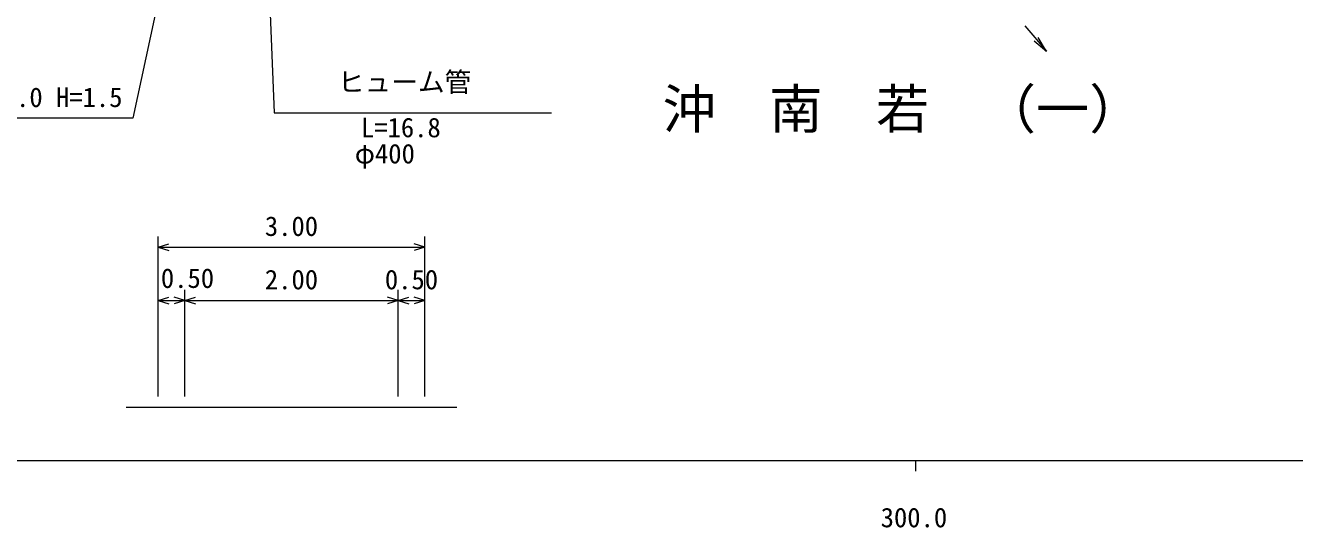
# Model space of a CAD drawing. Units: millimetres, scale not verified. Extents: x 40000 to 680000, y 20000 to 380000.
# Drawn here: x 284561 to 403526, y 198715 to 245786 of the extents above; entities that cross this region are included whole.
import ezdxf
from ezdxf.enums import TextEntityAlignment as Align

# ---------------------------------------------------------------- set-up
doc = ezdxf.new("R2010")
doc.units = ezdxf.units.MM
doc.header["$LTSCALE"] = 1000
for name, color, linetype, lineweight in [('M-BGD', 7, 'Continuous', 13), ('M-BMK-HTXT', 7, 'Continuous', 13), ('M-STR-HTXT', 7, 'Continuous', 13), ('M-TTL-BAND', 7, 'Continuous', 13)]:
    doc.layers.add(name, color=color, linetype=linetype, lineweight=lineweight)
doc.styles.add('ＭＳ ゴシック', font='')
doc.styles.get('ＭＳ ゴシック').set_extended_font_data('MS Gothic')

msp = doc.modelspace()

# ---------------------------------------------------------------- linework, layer by layer
at = {"layer": 'M-BGD'}
for p, q in [((378227, 245747), (380262, 243354)), ((380281, 243330), (379119, 244312)), ((380281, 243330), (379500, 244635))]:
    msp.add_line(p, q, dxfattribs=at)
at = {"layer": 'M-BMK-HTXT'}
msp.add_lwpolyline([(294000, 210000), (297000, 210000), (299500, 210000), (319500, 210000), (322000, 210000), (325000, 210000)], dxfattribs=at)
at = {"layer": 'M-STR-HTXT'}
for p, q in [((305865, 289948), (307866, 237586)), ((305278, 286748), (294635, 237092)), ((294635, 237092), (258744, 237092)), ((307866, 237586), (333877, 237586)), ((297000, 211000), (297000, 226000)), ((297000, 225000), (298000, 225300)), ((297000, 225000), (322000, 225000)), ((297000, 225000), (298000, 224700)), ((322000, 225000), (321000, 225300)), ((322000, 225000), (321000, 224700)), ((322000, 211000), (322000, 226000)), ((297000, 211000), (297000, 221000)), ((297000, 220000), (298000, 220300)), ((299500, 220000), (298500, 220300)), ((299500, 211000), (299500, 221000)), ((299500, 211000), (299500, 221000)), ((299500, 220000), (300500, 220300)), ((319500, 220000), (318500, 220300)), ((319500, 211000), (319500, 221000)), ((319500, 211000), (319500, 221000)), ((319500, 220000), (320500, 220300)), ((322000, 220000), (321000, 220300)), ((322000, 211000), (322000, 221000)), ((297000, 220000), (299500, 220000)), ((297000, 220000), (298000, 219700)), ((299500, 220000), (298500, 219700)), ((299500, 220000), (319500, 220000)), ((299500, 220000), (300500, 219700)), ((319500, 220000), (318500, 219700)), ((319500, 220000), (322000, 220000)), ((319500, 220000), (320500, 219700)), ((322000, 220000), (321000, 219700))]:
    msp.add_line(p, q, dxfattribs=at)
at = {"layer": 'M-TTL-BAND'}
for p, q in [((40000, 205000), (579000, 205000)), ((368000, 205000), (368000, 204000))]:
    msp.add_line(p, q, dxfattribs=at)

# ---------------------------------------------------------------- texts
at = {"layer": 'M-BMK-HTXT', "style": 'ＭＳ ゴシック'}
msp.add_text('沖\u3000南\u3000若\u3000（一）', height=3666, dxfattribs=at).set_placement((344277, 235017), align=Align.BOTTOM_LEFT)
at = {"layer": 'M-STR-HTXT', "style": 'ＭＳ ゴシック'}
for s, p in [('ヒューム管', (313856, 239017)), ('ボックス\u3000L=11.0 B=1.0 H=1.5', (258717, 237582)), ('L=16.8', (316014, 234748)), (' φ400', (314186, 232297))]:
    msp.add_text(s, height=1833, dxfattribs=at).set_placement(p, align=Align.BOTTOM_LEFT)
for s, p in [('3.00', (309500, 225500)), ('0.50', (299755, 220627)), ('2.00', (309500, 220500)), ('0.50', (320750, 220500))]:
    msp.add_text(s, height=1833, dxfattribs=at).set_placement(p, align=Align.BOTTOM_CENTER)
at = {"layer": 'M-TTL-BAND', "style": 'ＭＳ ゴシック'}
msp.add_text('300.0', height=1833, dxfattribs=at).set_placement((367844, 198195), align=Align.BOTTOM_CENTER)

doc.saveas('drawing.dxf')
